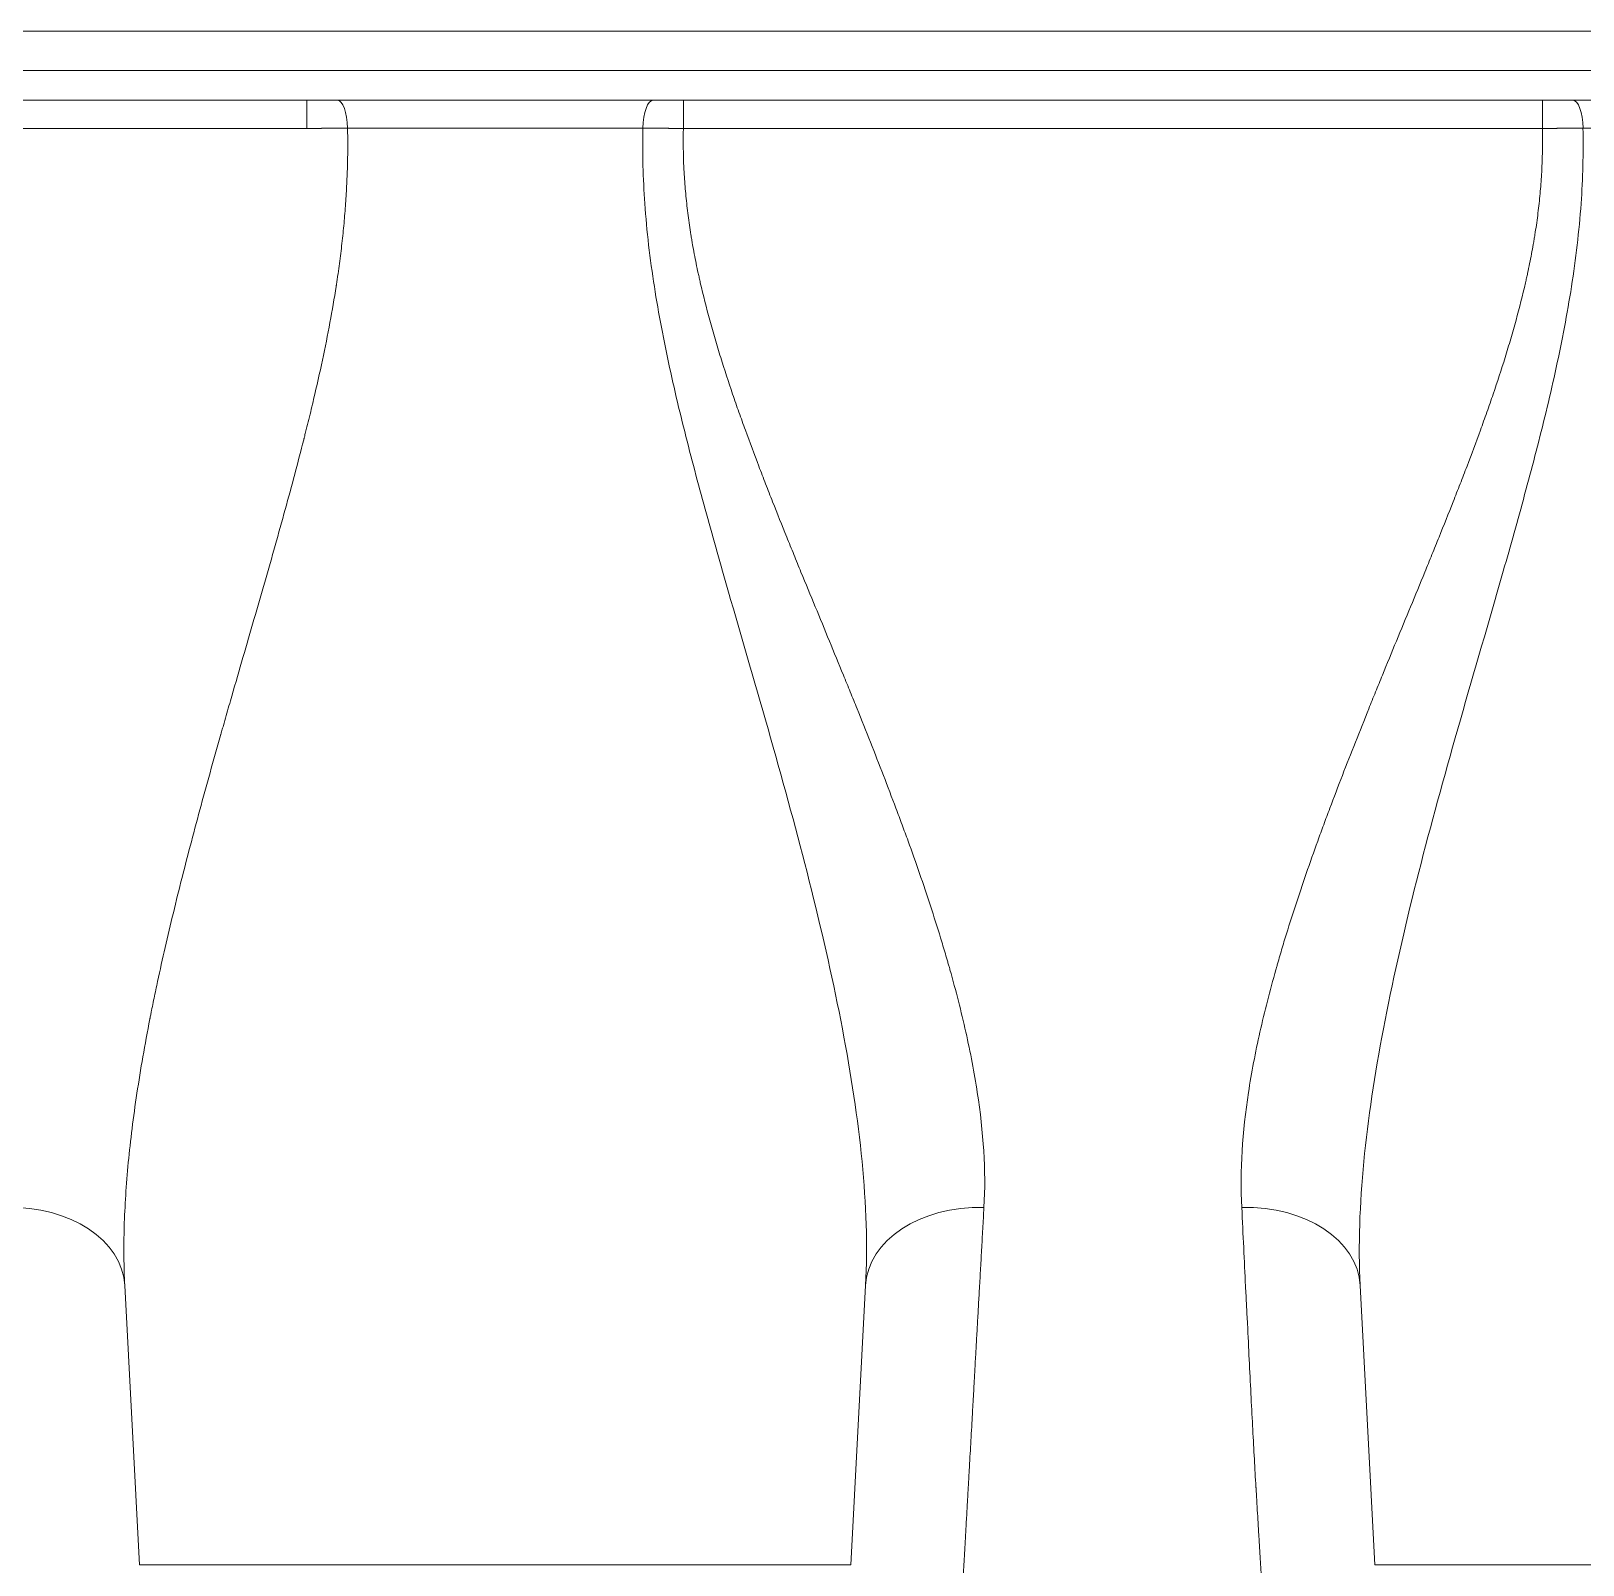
# Model space of a CAD drawing. Header units: millimetres. Extents: x 4664 to 8864, y -38 to 2932.
# Drawn here: x 5292.7 to 5429.4, y 1036 to 1171.2 of the extents above; entities that cross this region are included whole.
import ezdxf

# ---------------------------------------------------------------- set-up
doc = ezdxf.new("R2010")
doc.units = ezdxf.units.MM

msp = doc.modelspace()

# ---------------------------------------------------------------- linework, layer by layer
at = {"lineweight": 5}
for p, q in [((5563.99, 1171.16), (5103.19, 1171.16)), ((5103.19, 1167.68), (5563.99, 1167.68)), ((5559.55, 1165.07), (5107.64, 1165.07)), ((5317.01, 1165.07), (5317.01, 1162.58)), ((5350.18, 1165.07), (5350.18, 1162.58)), ((5425.86, 1165.07), (5425.86, 1162.58)), ((5317.01, 1162.58), (5241.32, 1162.58)), ((5346.6, 1162.59), (5320.58, 1162.59)), ((5425.86, 1162.58), (5350.18, 1162.58)), ((5455.46, 1162.59), (5429.44, 1162.59)), ((5302.25, 1035.98), (5300.96, 1060.61)), ((5364.94, 1035.98), (5366.23, 1060.61)), ((5411.1, 1035.98), (5409.81, 1060.61)), ((5364.94, 1035.98), (5302.25, 1035.98)), ((5473.8, 1035.98), (5411.1, 1035.98))]:
    msp.add_line(p, q, dxfattribs=at)
for centre, major_axis, ratio, start_param, end_param in [((5319.69, 1162.45), (0, -2.61), 0.34254, 1.623156, 3.141593), ((5347.5, 1162.45), (0, -2.61), 0.34254, 3.141593, 4.660029), ((5428.55, 1162.45), (0, -2.61), 0.34254, 1.623156, 3.141593), ((5290.52, 1060.06), (-10.43, -0.55), 0.71063, 3.141593, 4.675164), ((5376.66, 1060.06), (10.43, -0.55), 0.71063, 1.608022, 3.141593), ((5399.38, 1060.06), (10.43, 0.55), 0.71063, 0, 1.533571)]:
    msp.add_ellipse(centre, major_axis=major_axis, ratio=ratio, start_param=start_param, end_param=end_param, dxfattribs=at)
for points, knots in [([(5320.58, 1162.59), (5320.6, 1162.03), (5320.61, 1160.9), (5320.58, 1159.2), (5320.51, 1157.48), (5320.4, 1155.75), (5320.26, 1154), (5320.07, 1152.23), (5319.92, 1151.04), (5319.8, 1150.15), (5319.73, 1149.7), (5319.66, 1149.18), (5319.62, 1148.92), (5319.6, 1148.78), (5319.59, 1148.72), (5319.58, 1148.69), (5319.58, 1148.67), (5319.58, 1148.66), (5319.58, 1148.66), (5319.58, 1148.66), (5319.58, 1148.65), (5319.58, 1148.65), (5319.58, 1148.65), (5319.58, 1148.65), (5319.58, 1148.65), (5319.41, 1147.61), (5319.23, 1146.55), (5318.83, 1144.39), (5318.61, 1143.28), (5318.13, 1141.03), (5317.87, 1139.88), (5317.46, 1138.13), (5317.32, 1137.54), (5317.1, 1136.64), (5316.99, 1136.2), (5316.85, 1135.67), (5316.79, 1135.4), (5316.75, 1135.27), (5316.74, 1135.21), (5316.73, 1135.17), (5316.72, 1135.16), (5316.72, 1135.15), (5316.72, 1135.14), (5316.72, 1135.14), (5316.72, 1135.14), (5316.72, 1135.14), (5316.72, 1135.14), (5316.72, 1135.14), (5316.72, 1135.14), (5316.46, 1134.14), (5316.2, 1133.12), (5315.66, 1131.07), (5315.38, 1130.04), (5314.8, 1127.95), (5314.51, 1126.89), (5313.91, 1124.76), (5313.6, 1123.69), (5312.98, 1121.52), (5312.66, 1120.42), (5312.02, 1118.21), (5311.7, 1117.09), (5311.04, 1114.84), (5310.72, 1113.7), (5310.22, 1111.98), (5310.05, 1111.41), (5309.81, 1110.54), (5309.68, 1110.1), (5309.54, 1109.59), (5309.46, 1109.34), (5309.43, 1109.21), (5309.41, 1109.15), (5309.4, 1109.12), (5309.4, 1109.1), (5309.39, 1109.09), (5309.39, 1109.09), (5309.39, 1109.09), (5309.39, 1109.08), (5309.39, 1109.08), (5309.39, 1109.08), (5309.39, 1109.08), (5309.08, 1107.97), (5308.46, 1105.77), (5307.56, 1102.51), (5306.71, 1099.31), (5306.17, 1097.21), (5305.64, 1095.13), (5305.39, 1094.09), (5304.89, 1092.05), (5304.66, 1091.03), (5304.2, 1089.02), (5303.98, 1088.03), (5303.66, 1086.54), (5303.56, 1086.05), (5303.41, 1085.32), (5303.34, 1084.95), (5303.25, 1084.53), (5303.21, 1084.31), (5303.19, 1084.21), (5303.18, 1084.15), (5303.17, 1084.13), (5303.17, 1084.11), (5303.17, 1084.11), (5303.17, 1084.1), (5303.17, 1084.1), (5303.17, 1084.1), (5303.17, 1084.1), (5303.17, 1084.1), (5303.17, 1084.1), (5303.17, 1084.1), (5302.95, 1082.97), (5302.74, 1081.86), (5302.36, 1079.68), (5302.19, 1078.6), (5301.87, 1076.49), (5301.72, 1075.46), (5301.47, 1073.42), (5301.36, 1072.43), (5301.17, 1070.47), (5301.1, 1069.51), (5300.98, 1067.63), (5300.93, 1066.7), (5300.88, 1064.9), (5300.87, 1064.01), (5300.89, 1062.28), (5300.91, 1061.43), (5300.96, 1060.61)], [0, 0, 0, 0, 0.015625, 0.03125, 0.046875, 0.0625, 0.078125, 0.09375, 0.109375, 0.109375, 0.117188, 0.121094, 0.123047, 0.124023, 0.124512, 0.124756, 0.124878, 0.124939, 0.124969, 0.124985, 0.124992, 0.124996, 0.124998, 0.124998, 0.125, 0.125, 0.15625, 0.15625, 0.1875, 0.1875, 0.21875, 0.21875, 0.234375, 0.234375, 0.242188, 0.246094, 0.248047, 0.249023, 0.249512, 0.249756, 0.249878, 0.249939, 0.249969, 0.249985, 0.249992, 0.249996, 0.249998, 0.249998, 0.25, 0.25, 0.28125, 0.28125, 0.3125, 0.3125, 0.34375, 0.34375, 0.375, 0.375, 0.40625, 0.40625, 0.4375, 0.4375, 0.46875, 0.46875, 0.484375, 0.484375, 0.492187, 0.496094, 0.498047, 0.499023, 0.499512, 0.499756, 0.499878, 0.499939, 0.499969, 0.499985, 0.499992, 0.499996, 0.499996, 0.5, 0.5, 0.53125, 0.5625, 0.59375, 0.625, 0.625, 0.65625, 0.65625, 0.6875, 0.6875, 0.71875, 0.71875, 0.734375, 0.734375, 0.742187, 0.746094, 0.748047, 0.749023, 0.749512, 0.749756, 0.749878, 0.749939, 0.749969, 0.749985, 0.749992, 0.749996, 0.749998, 0.749998, 0.75, 0.75, 0.78125, 0.78125, 0.8125, 0.8125, 0.84375, 0.84375, 0.875, 0.875, 0.90625, 0.90625, 0.9375, 0.9375, 0.96875, 0.96875, 1, 1, 1, 1]), ([(5320.58, 1162.59), (5320.58, 1162.59), (5320.56, 1162.59), (5320.55, 1162.59), (5320.53, 1162.59), (5320.51, 1162.59), (5320.49, 1162.59), (5320.47, 1162.59), (5320.45, 1162.59), (5320.43, 1162.59), (5320.41, 1162.59), (5320.39, 1162.59), (5320.37, 1162.59), (5320.35, 1162.59), (5320.33, 1162.59), (5320.31, 1162.59), (5320.29, 1162.59), (5320.27, 1162.59), (5320.25, 1162.59), (5320.23, 1162.59), (5320.21, 1162.59), (5320.19, 1162.59), (5320.17, 1162.59), (5320.15, 1162.59), (5320.14, 1162.59), (5320.12, 1162.59), (5320.1, 1162.59), (5320.08, 1162.59), (5320.06, 1162.59), (5320.04, 1162.59), (5320.02, 1162.59), (5320, 1162.59), (5319.98, 1162.59), (5319.96, 1162.59), (5319.94, 1162.59), (5319.92, 1162.59), (5319.9, 1162.59), (5319.88, 1162.59), (5319.86, 1162.59), (5319.84, 1162.59), (5319.82, 1162.59), (5319.8, 1162.59), (5319.78, 1162.59), (5319.76, 1162.59), (5319.74, 1162.59), (5319.72, 1162.59), (5319.7, 1162.59), (5319.68, 1162.59), (5319.66, 1162.59), (5319.64, 1162.59), (5319.62, 1162.59), (5319.6, 1162.59), (5319.58, 1162.59), (5319.56, 1162.59), (5319.54, 1162.59), (5319.52, 1162.59), (5319.5, 1162.59), (5319.48, 1162.59), (5319.46, 1162.59), (5319.44, 1162.59), (5319.42, 1162.59), (5319.4, 1162.59), (5319.38, 1162.59), (5319.36, 1162.59), (5319.34, 1162.59), (5319.32, 1162.59), (5319.3, 1162.59), (5319.28, 1162.59), (5319.26, 1162.59), (5319.24, 1162.59), (5319.22, 1162.59), (5319.2, 1162.59), (5319.18, 1162.59), (5319.16, 1162.59), (5319.14, 1162.59), (5319.12, 1162.59), (5319.09, 1162.59), (5319.07, 1162.59), (5319.05, 1162.59), (5319.03, 1162.59), (5319.01, 1162.59), (5318.99, 1162.59), (5318.97, 1162.59), (5318.95, 1162.59), (5318.93, 1162.59), (5318.91, 1162.59), (5318.89, 1162.59), (5318.87, 1162.59), (5318.85, 1162.59), (5318.83, 1162.59), (5318.81, 1162.59), (5318.79, 1162.59), (5318.77, 1162.59), (5318.75, 1162.59), (5318.73, 1162.59), (5318.71, 1162.59), (5318.69, 1162.59), (5318.67, 1162.59), (5318.65, 1162.59), (5318.63, 1162.59), (5318.61, 1162.59), (5318.59, 1162.59), (5318.57, 1162.59), (5318.55, 1162.59), (5318.53, 1162.59), (5318.5, 1162.59), (5318.48, 1162.59), (5318.46, 1162.59), (5318.44, 1162.59), (5318.42, 1162.59), (5318.4, 1162.59), (5318.38, 1162.59), (5318.36, 1162.59), (5318.34, 1162.59), (5318.32, 1162.59), (5318.3, 1162.59), (5318.28, 1162.58), (5318.26, 1162.58), (5318.24, 1162.58), (5318.22, 1162.58), (5318.2, 1162.58), (5318.18, 1162.58), (5318.16, 1162.58), (5318.14, 1162.58), (5318.12, 1162.58), (5318.1, 1162.58), (5318.07, 1162.58), (5318.05, 1162.58), (5318.03, 1162.58), (5318.01, 1162.58), (5317.99, 1162.58), (5317.97, 1162.58), (5317.95, 1162.58), (5317.93, 1162.58), (5317.91, 1162.58), (5317.89, 1162.58), (5317.87, 1162.58), (5317.85, 1162.58), (5317.83, 1162.58), (5317.81, 1162.58), (5317.79, 1162.58), (5317.77, 1162.58), (5317.75, 1162.58), (5317.73, 1162.58), (5317.71, 1162.58), (5317.69, 1162.58), (5317.66, 1162.58), (5317.64, 1162.58), (5317.62, 1162.58), (5317.6, 1162.58), (5317.58, 1162.58), (5317.56, 1162.58), (5317.54, 1162.58), (5317.52, 1162.58), (5317.5, 1162.58), (5317.48, 1162.58), (5317.46, 1162.58), (5317.44, 1162.58), (5317.42, 1162.58), (5317.4, 1162.58), (5317.38, 1162.58), (5317.36, 1162.58), (5317.34, 1162.58), (5317.32, 1162.58), (5317.3, 1162.58), (5317.28, 1162.58), (5317.26, 1162.58), (5317.23, 1162.58), (5317.21, 1162.58), (5317.19, 1162.58), (5317.17, 1162.58), (5317.15, 1162.58), (5317.13, 1162.58), (5317.11, 1162.58), (5317.09, 1162.58), (5317.07, 1162.58), (5317.05, 1162.58), (5317.03, 1162.58), (5317.02, 1162.58), (5317.01, 1162.58)], [0, 0, 0, 0, 0.005645, 0.011292, 0.016938, 0.022586, 0.028234, 0.033883, 0.039532, 0.045182, 0.050833, 0.056484, 0.062136, 0.067789, 0.073442, 0.079095, 0.084749, 0.090404, 0.096059, 0.101715, 0.107371, 0.113028, 0.118685, 0.124342, 0.13, 0.135659, 0.141318, 0.146977, 0.152637, 0.158297, 0.163958, 0.169619, 0.17528, 0.180942, 0.186604, 0.192267, 0.197929, 0.203593, 0.209256, 0.21492, 0.220584, 0.226248, 0.231912, 0.237577, 0.243242, 0.248907, 0.254573, 0.260238, 0.265904, 0.27157, 0.277236, 0.282903, 0.288569, 0.294236, 0.299903, 0.305569, 0.311236, 0.316904, 0.322571, 0.328238, 0.333905, 0.339573, 0.34524, 0.350907, 0.356575, 0.362242, 0.36791, 0.373577, 0.379245, 0.384912, 0.390579, 0.396247, 0.401914, 0.407581, 0.413248, 0.418915, 0.424582, 0.430248, 0.435915, 0.441581, 0.447248, 0.452914, 0.45858, 0.464245, 0.469911, 0.475576, 0.481241, 0.486906, 0.492571, 0.498235, 0.503899, 0.509563, 0.515226, 0.520889, 0.526552, 0.532215, 0.537877, 0.543539, 0.5492, 0.554861, 0.560522, 0.566183, 0.571843, 0.577502, 0.583161, 0.58882, 0.594478, 0.600136, 0.605793, 0.61145, 0.617106, 0.622762, 0.628418, 0.634073, 0.639727, 0.645381, 0.651034, 0.656686, 0.662338, 0.66799, 0.673641, 0.679291, 0.684941, 0.69059, 0.696238, 0.701886, 0.707533, 0.713179, 0.718825, 0.72447, 0.730114, 0.735758, 0.741401, 0.747043, 0.752684, 0.758325, 0.763964, 0.769604, 0.775242, 0.780879, 0.786516, 0.792152, 0.797787, 0.803421, 0.809054, 0.814686, 0.820318, 0.825949, 0.831578, 0.837207, 0.842835, 0.848462, 0.854088, 0.859713, 0.865337, 0.87096, 0.876583, 0.882204, 0.887824, 0.893443, 0.899061, 0.904678, 0.910294, 0.915909, 0.921523, 0.927136, 0.932748, 0.938358, 0.943968, 0.949576, 0.955184, 0.96079, 0.966395, 0.971999, 0.977601, 0.983203, 0.988803, 0.994402, 1, 1, 1, 1]), ([(5346.6, 1162.59), (5346.56, 1160.38), (5346.62, 1158.17), (5346.86, 1154.74), (5346.97, 1153.52), (5347.26, 1151.08), (5347.43, 1149.85), (5347.99, 1146.23), (5348.45, 1143.86), (5349.47, 1139.17), (5350.03, 1136.86), (5351.2, 1132.29), (5351.81, 1130.02), (5353.07, 1125.52), (5353.7, 1123.29), (5355.62, 1116.65), (5356.89, 1112.32), (5359.29, 1103.8), (5360.43, 1099.61), (5362.49, 1091.34), (5363.42, 1087.26), (5364.95, 1079.21), (5365.55, 1075.31), (5366.28, 1067.77), (5366.42, 1064.13), (5366.23, 1060.61)], [0, 0, 0, 0, 0.056584, 0.056584, 0.088031, 0.088031, 0.119478, 0.119478, 0.182373, 0.182373, 0.245267, 0.245267, 0.308162, 0.308162, 0.371056, 0.371056, 0.496845, 0.496845, 0.622634, 0.622634, 0.748422, 0.748422, 0.874211, 0.874211, 1, 1, 1, 1]), ([(5350.18, 1162.58), (5350.17, 1162.58), (5350.16, 1162.58), (5350.13, 1162.58), (5350.11, 1162.58), (5350.09, 1162.58), (5350.07, 1162.58), (5350.04, 1162.58), (5350.02, 1162.58), (5350, 1162.58), (5349.98, 1162.58), (5349.95, 1162.58), (5349.93, 1162.58), (5349.91, 1162.58), (5349.89, 1162.58), (5349.86, 1162.58), (5349.84, 1162.58), (5349.82, 1162.58), (5349.8, 1162.58), (5349.77, 1162.58), (5349.75, 1162.58), (5349.73, 1162.58), (5349.71, 1162.58), (5349.68, 1162.58), (5349.66, 1162.58), (5349.64, 1162.58), (5349.62, 1162.58), (5349.59, 1162.58), (5349.57, 1162.58), (5349.55, 1162.58), (5349.53, 1162.58), (5349.5, 1162.58), (5349.48, 1162.58), (5349.46, 1162.58), (5349.44, 1162.58), (5349.41, 1162.58), (5349.39, 1162.58), (5349.37, 1162.58), (5349.35, 1162.58), (5349.32, 1162.58), (5349.3, 1162.58), (5349.28, 1162.58), (5349.26, 1162.58), (5349.23, 1162.58), (5349.21, 1162.58), (5349.19, 1162.58), (5349.17, 1162.58), (5349.14, 1162.58), (5349.12, 1162.58), (5349.1, 1162.58), (5349.08, 1162.58), (5349.05, 1162.58), (5349.03, 1162.58), (5349.01, 1162.58), (5348.99, 1162.58), (5348.96, 1162.58), (5348.94, 1162.58), (5348.92, 1162.58), (5348.9, 1162.58), (5348.87, 1162.59), (5348.85, 1162.59), (5348.83, 1162.59), (5348.81, 1162.59), (5348.78, 1162.59), (5348.76, 1162.59), (5348.74, 1162.59), (5348.72, 1162.59), (5348.69, 1162.59), (5348.67, 1162.59), (5348.65, 1162.59), (5348.63, 1162.59), (5348.6, 1162.59), (5348.58, 1162.59), (5348.56, 1162.59), (5348.54, 1162.59), (5348.51, 1162.59), (5348.49, 1162.59), (5348.47, 1162.59), (5348.45, 1162.59), (5348.42, 1162.59), (5348.4, 1162.59), (5348.38, 1162.59), (5348.36, 1162.59), (5348.33, 1162.59), (5348.31, 1162.59), (5348.29, 1162.59), (5348.27, 1162.59), (5348.24, 1162.59), (5348.22, 1162.59), (5348.2, 1162.59), (5348.18, 1162.59), (5348.16, 1162.59), (5348.13, 1162.59), (5348.11, 1162.59), (5348.09, 1162.59), (5348.07, 1162.59), (5348.04, 1162.59), (5348.02, 1162.59), (5348, 1162.59), (5347.98, 1162.59), (5347.96, 1162.59), (5347.93, 1162.59), (5347.91, 1162.59), (5347.89, 1162.59), (5347.87, 1162.59), (5347.84, 1162.59), (5347.82, 1162.59), (5347.8, 1162.59), (5347.78, 1162.59), (5347.76, 1162.59), (5347.73, 1162.59), (5347.71, 1162.59), (5347.69, 1162.59), (5347.67, 1162.59), (5347.65, 1162.59), (5347.62, 1162.59), (5347.6, 1162.59), (5347.58, 1162.59), (5347.56, 1162.59), (5347.54, 1162.59), (5347.51, 1162.59), (5347.49, 1162.59), (5347.47, 1162.59), (5347.45, 1162.59), (5347.43, 1162.59), (5347.4, 1162.59), (5347.38, 1162.59), (5347.36, 1162.59), (5347.34, 1162.59), (5347.32, 1162.59), (5347.29, 1162.59), (5347.27, 1162.59), (5347.25, 1162.59), (5347.23, 1162.59), (5347.21, 1162.59), (5347.19, 1162.59), (5347.16, 1162.59), (5347.14, 1162.59), (5347.12, 1162.59), (5347.1, 1162.59), (5347.08, 1162.59), (5347.06, 1162.59), (5347.03, 1162.59), (5347.01, 1162.59), (5346.99, 1162.59), (5346.97, 1162.59), (5346.95, 1162.59), (5346.93, 1162.59), (5346.9, 1162.59), (5346.88, 1162.59), (5346.86, 1162.59), (5346.84, 1162.59), (5346.82, 1162.59), (5346.8, 1162.59), (5346.78, 1162.59), (5346.75, 1162.59), (5346.73, 1162.59), (5346.71, 1162.59), (5346.69, 1162.59), (5346.67, 1162.59), (5346.65, 1162.59), (5346.63, 1162.59), (5346.61, 1162.59), (5346.6, 1162.59)], [0, 0, 0, 0, 0.006154, 0.01231, 0.018467, 0.024626, 0.030786, 0.036947, 0.04311, 0.049274, 0.05544, 0.061607, 0.067775, 0.073945, 0.080116, 0.086288, 0.092461, 0.098636, 0.104812, 0.110989, 0.117168, 0.123348, 0.129528, 0.135711, 0.141894, 0.148078, 0.154264, 0.160451, 0.166639, 0.172827, 0.179017, 0.185209, 0.191401, 0.197594, 0.203788, 0.209984, 0.21618, 0.222377, 0.228575, 0.234775, 0.240975, 0.247176, 0.253378, 0.259581, 0.265785, 0.271989, 0.278195, 0.284401, 0.290608, 0.296816, 0.303025, 0.309235, 0.315445, 0.321656, 0.327868, 0.334081, 0.340294, 0.346509, 0.352723, 0.358939, 0.365155, 0.371372, 0.377589, 0.383807, 0.390026, 0.396245, 0.402464, 0.408685, 0.414906, 0.421127, 0.427349, 0.433571, 0.439794, 0.446018, 0.452241, 0.458466, 0.46469, 0.470915, 0.477141, 0.483367, 0.489593, 0.49582, 0.502047, 0.508274, 0.514501, 0.520729, 0.526957, 0.533186, 0.539414, 0.545643, 0.551872, 0.558102, 0.564331, 0.570561, 0.576791, 0.583021, 0.589251, 0.595481, 0.601712, 0.607942, 0.614173, 0.620403, 0.626634, 0.632865, 0.639095, 0.645326, 0.651557, 0.657787, 0.664018, 0.670248, 0.676479, 0.682709, 0.68894, 0.69517, 0.7014, 0.70763, 0.713859, 0.720089, 0.726318, 0.732547, 0.738776, 0.745005, 0.751234, 0.757462, 0.76369, 0.769917, 0.776145, 0.782372, 0.788598, 0.794825, 0.80105, 0.807276, 0.813501, 0.819726, 0.82595, 0.832174, 0.838398, 0.844621, 0.850843, 0.857065, 0.863287, 0.869507, 0.875728, 0.881948, 0.888167, 0.894386, 0.900604, 0.906821, 0.913038, 0.919254, 0.92547, 0.931685, 0.937899, 0.944112, 0.950325, 0.956537, 0.962749, 0.968959, 0.975169, 0.981378, 0.987586, 0.993793, 1, 1, 1, 1]), ([(5376.66, 1067.49), (5376.85, 1070.75), (5376.61, 1074.13), (5375.94, 1078.49), (5375.79, 1079.37), (5375.45, 1081.15), (5374.89, 1083.83), (5374.19, 1086.58), (5373.65, 1088.5), (5373.63, 1088.56), (5373.6, 1088.68), (5373.55, 1088.85), (5373.43, 1089.26), (5373.19, 1090.08), (5372.7, 1091.72), (5371.65, 1095.01), (5370.67, 1097.86), (5369.8, 1100.26), (5369.62, 1100.74), (5369.27, 1101.7), (5368.73, 1103.14), (5367.44, 1106.53), (5366.27, 1109.46), (5365.28, 1111.93), (5365.08, 1112.42), (5364.68, 1113.41), (5364.07, 1114.9), (5362.63, 1118.4), (5361.38, 1121.44), (5360.43, 1123.74), (5360.33, 1123.99), (5360.12, 1124.51), (5359.81, 1125.28), (5359.07, 1127.08), (5358.45, 1128.64), (5357.94, 1129.94), (5357.83, 1130.2), (5357.63, 1130.72), (5357.32, 1131.51), (5356.62, 1133.34), (5356.03, 1134.92), (5355.45, 1136.51), (5355.26, 1137.04), (5354.88, 1138.1), (5354.33, 1139.7), (5353.8, 1141.31), (5353.38, 1142.67), (5353.29, 1142.94), (5353.13, 1143.48), (5352.89, 1144.3), (5352.34, 1146.21), (5351.89, 1148.01), (5351.6, 1149.26), (5351.56, 1149.47), (5351.53, 1149.61), (5351.43, 1150.03), (5351.24, 1150.95), (5351.06, 1151.94), (5350.93, 1152.64), (5350.89, 1152.93), (5350.86, 1153.07), (5350.8, 1153.49), (5350.67, 1154.34), (5350.56, 1155.19), (5350.46, 1156.04), (5350.43, 1156.33), (5350.37, 1156.9), (5350.3, 1157.75), (5350.17, 1159.73), (5350.15, 1161.44), (5350.18, 1162.58)], [0, 0, 0, 0, 0.125, 0.125, 0.15625, 0.15625, 0.1875, 0.25, 0.25, 0.251953, 0.251953, 0.253906, 0.257812, 0.265625, 0.28125, 0.3125, 0.375, 0.375, 0.390625, 0.390625, 0.40625, 0.4375, 0.5, 0.5, 0.515625, 0.515625, 0.53125, 0.5625, 0.625, 0.625, 0.632812, 0.632812, 0.640625, 0.65625, 0.6875, 0.6875, 0.695312, 0.695312, 0.703125, 0.71875, 0.75, 0.75, 0.765625, 0.765625, 0.78125, 0.8125, 0.8125, 0.820312, 0.820312, 0.828125, 0.84375, 0.875, 0.878906, 0.878906, 0.880859, 0.882812, 0.890625, 0.90625, 0.910156, 0.910156, 0.914062, 0.914062, 0.921875, 0.9375, 0.9375, 0.945312, 0.945312, 0.953125, 0.96875, 1, 1, 1, 1]), ([(5425.86, 1162.58), (5425.89, 1161.44), (5425.87, 1159.73), (5425.74, 1157.75), (5425.67, 1156.9), (5425.61, 1156.33), (5425.58, 1156.04), (5425.49, 1155.19), (5425.38, 1154.34), (5425.25, 1153.49), (5425.18, 1153.07), (5425.16, 1152.93), (5425.11, 1152.64), (5424.99, 1151.94), (5424.8, 1150.95), (5424.61, 1150.03), (5424.52, 1149.61), (5424.49, 1149.47), (5424.44, 1149.26), (5424.16, 1148.01), (5423.7, 1146.21), (5423.16, 1144.3), (5422.91, 1143.48), (5422.75, 1142.94), (5422.67, 1142.67), (5422.24, 1141.31), (5421.72, 1139.7), (5421.16, 1138.1), (5420.79, 1137.04), (5420.59, 1136.51), (5420.02, 1134.92), (5419.43, 1133.34), (5418.72, 1131.51), (5418.41, 1130.72), (5418.21, 1130.2), (5418.11, 1129.94), (5417.59, 1128.64), (5416.97, 1127.08), (5416.24, 1125.28), (5415.92, 1124.51), (5415.71, 1123.99), (5415.61, 1123.74), (5414.67, 1121.44), (5413.41, 1118.4), (5411.97, 1114.9), (5411.37, 1113.41), (5410.96, 1112.42), (5410.76, 1111.93), (5409.77, 1109.46), (5408.6, 1106.53), (5407.31, 1103.14), (5406.77, 1101.7), (5406.42, 1100.74), (5406.24, 1100.26), (5405.38, 1097.86), (5404.39, 1095.01), (5403.34, 1091.72), (5402.85, 1090.08), (5402.61, 1089.26), (5402.5, 1088.85), (5402.45, 1088.68), (5402.41, 1088.56), (5402.4, 1088.5), (5401.86, 1086.58), (5401.15, 1083.83), (5400.59, 1081.15), (5400.25, 1079.37), (5400.1, 1078.49), (5399.43, 1074.13), (5399.2, 1070.75), (5399.38, 1067.49)], [0, 0, 0, 0, 0.03125, 0.046875, 0.054687, 0.054687, 0.0625, 0.0625, 0.078125, 0.085937, 0.085937, 0.089844, 0.089844, 0.09375, 0.109375, 0.117187, 0.119141, 0.121094, 0.121094, 0.125, 0.15625, 0.171875, 0.179687, 0.179687, 0.1875, 0.1875, 0.21875, 0.234375, 0.234375, 0.25, 0.25, 0.28125, 0.296875, 0.304687, 0.304687, 0.3125, 0.3125, 0.34375, 0.359375, 0.367187, 0.367187, 0.375, 0.375, 0.4375, 0.46875, 0.484375, 0.484375, 0.5, 0.5, 0.5625, 0.59375, 0.609375, 0.609375, 0.625, 0.625, 0.6875, 0.71875, 0.734375, 0.742187, 0.746094, 0.748047, 0.748047, 0.75, 0.75, 0.8125, 0.84375, 0.84375, 0.875, 0.875, 1, 1, 1, 1]), ([(5409.81, 1060.61), (5409.63, 1064.13), (5409.77, 1067.77), (5410.49, 1075.31), (5411.09, 1079.21), (5412.62, 1087.26), (5413.55, 1091.34), (5415.61, 1099.61), (5416.75, 1103.8), (5419.16, 1112.32), (5420.43, 1116.65), (5422.34, 1123.29), (5422.98, 1125.52), (5424.23, 1130.02), (5424.84, 1132.29), (5426.02, 1136.86), (5426.58, 1139.17), (5427.59, 1143.86), (5428.05, 1146.23), (5428.62, 1149.85), (5428.79, 1151.08), (5429.07, 1153.52), (5429.19, 1154.74), (5429.43, 1158.17), (5429.48, 1160.38), (5429.44, 1162.59)], [0, 0, 0, 0, 0.125789, 0.125789, 0.251578, 0.251578, 0.377366, 0.377366, 0.503155, 0.503155, 0.628944, 0.628944, 0.691838, 0.691838, 0.754733, 0.754733, 0.817627, 0.817627, 0.880522, 0.880522, 0.911969, 0.911969, 0.943416, 0.943416, 1, 1, 1, 1]), ([(5429.44, 1162.59), (5429.43, 1162.59), (5429.42, 1162.59), (5429.4, 1162.59), (5429.38, 1162.59), (5429.36, 1162.59), (5429.34, 1162.59), (5429.32, 1162.59), (5429.3, 1162.59), (5429.28, 1162.59), (5429.26, 1162.59), (5429.24, 1162.59), (5429.23, 1162.59), (5429.21, 1162.59), (5429.19, 1162.59), (5429.17, 1162.59), (5429.15, 1162.59), (5429.13, 1162.59), (5429.11, 1162.59), (5429.09, 1162.59), (5429.07, 1162.59), (5429.05, 1162.59), (5429.03, 1162.59), (5429.01, 1162.59), (5428.99, 1162.59), (5428.97, 1162.59), (5428.95, 1162.59), (5428.93, 1162.59), (5428.91, 1162.59), (5428.89, 1162.59), (5428.87, 1162.59), (5428.85, 1162.59), (5428.83, 1162.59), (5428.81, 1162.59), (5428.79, 1162.59), (5428.77, 1162.59), (5428.75, 1162.59), (5428.73, 1162.59), (5428.71, 1162.59), (5428.69, 1162.59), (5428.67, 1162.59), (5428.65, 1162.59), (5428.63, 1162.59), (5428.61, 1162.59), (5428.59, 1162.59), (5428.57, 1162.59), (5428.55, 1162.59), (5428.53, 1162.59), (5428.51, 1162.59), (5428.49, 1162.59), (5428.47, 1162.59), (5428.45, 1162.59), (5428.43, 1162.59), (5428.41, 1162.59), (5428.39, 1162.59), (5428.37, 1162.59), (5428.35, 1162.59), (5428.33, 1162.59), (5428.31, 1162.59), (5428.29, 1162.59), (5428.27, 1162.59), (5428.25, 1162.59), (5428.23, 1162.59), (5428.21, 1162.59), (5428.19, 1162.59), (5428.17, 1162.59), (5428.15, 1162.59), (5428.13, 1162.59), (5428.11, 1162.59), (5428.09, 1162.59), (5428.07, 1162.59), (5428.05, 1162.59), (5428.03, 1162.59), (5428.01, 1162.59), (5427.99, 1162.59), (5427.97, 1162.59), (5427.95, 1162.59), (5427.93, 1162.59), (5427.91, 1162.59), (5427.89, 1162.59), (5427.87, 1162.59), (5427.85, 1162.59), (5427.83, 1162.59), (5427.81, 1162.59), (5427.79, 1162.59), (5427.77, 1162.59), (5427.75, 1162.59), (5427.73, 1162.59), (5427.71, 1162.59), (5427.69, 1162.59), (5427.67, 1162.59), (5427.65, 1162.59), (5427.62, 1162.59), (5427.6, 1162.59), (5427.58, 1162.59), (5427.56, 1162.59), (5427.54, 1162.59), (5427.52, 1162.59), (5427.5, 1162.59), (5427.48, 1162.59), (5427.46, 1162.59), (5427.44, 1162.59), (5427.42, 1162.59), (5427.4, 1162.59), (5427.38, 1162.59), (5427.36, 1162.59), (5427.34, 1162.59), (5427.32, 1162.59), (5427.3, 1162.59), (5427.28, 1162.59), (5427.26, 1162.59), (5427.24, 1162.59), (5427.22, 1162.59), (5427.2, 1162.59), (5427.18, 1162.59), (5427.16, 1162.59), (5427.13, 1162.58), (5427.11, 1162.58), (5427.09, 1162.58), (5427.07, 1162.58), (5427.05, 1162.58), (5427.03, 1162.58), (5427.01, 1162.58), (5426.99, 1162.58), (5426.97, 1162.58), (5426.95, 1162.58), (5426.93, 1162.58), (5426.91, 1162.58), (5426.89, 1162.58), (5426.87, 1162.58), (5426.85, 1162.58), (5426.83, 1162.58), (5426.81, 1162.58), (5426.79, 1162.58), (5426.77, 1162.58), (5426.75, 1162.58), (5426.72, 1162.58), (5426.7, 1162.58), (5426.68, 1162.58), (5426.66, 1162.58), (5426.64, 1162.58), (5426.62, 1162.58), (5426.6, 1162.58), (5426.58, 1162.58), (5426.56, 1162.58), (5426.54, 1162.58), (5426.52, 1162.58), (5426.5, 1162.58), (5426.48, 1162.58), (5426.46, 1162.58), (5426.44, 1162.58), (5426.42, 1162.58), (5426.4, 1162.58), (5426.38, 1162.58), (5426.36, 1162.58), (5426.34, 1162.58), (5426.31, 1162.58), (5426.29, 1162.58), (5426.27, 1162.58), (5426.25, 1162.58), (5426.23, 1162.58), (5426.21, 1162.58), (5426.19, 1162.58), (5426.17, 1162.58), (5426.15, 1162.58), (5426.13, 1162.58), (5426.11, 1162.58), (5426.09, 1162.58), (5426.07, 1162.58), (5426.05, 1162.58), (5426.03, 1162.58), (5426.01, 1162.58), (5425.99, 1162.58), (5425.97, 1162.58), (5425.95, 1162.58), (5425.93, 1162.58), (5425.91, 1162.58), (5425.88, 1162.58), (5425.87, 1162.58), (5425.86, 1162.58)], [0, 0, 0, 0, 0.005645, 0.011292, 0.016938, 0.022586, 0.028234, 0.033883, 0.039532, 0.045182, 0.050833, 0.056484, 0.062136, 0.067789, 0.073442, 0.079095, 0.084749, 0.090404, 0.096059, 0.101715, 0.107371, 0.113028, 0.118685, 0.124342, 0.13, 0.135659, 0.141318, 0.146977, 0.152637, 0.158297, 0.163958, 0.169619, 0.17528, 0.180942, 0.186604, 0.192267, 0.197929, 0.203593, 0.209256, 0.21492, 0.220584, 0.226248, 0.231912, 0.237577, 0.243242, 0.248907, 0.254573, 0.260238, 0.265904, 0.27157, 0.277236, 0.282903, 0.288569, 0.294236, 0.299903, 0.305569, 0.311236, 0.316904, 0.322571, 0.328238, 0.333905, 0.339573, 0.34524, 0.350907, 0.356575, 0.362242, 0.36791, 0.373577, 0.379245, 0.384912, 0.390579, 0.396247, 0.401914, 0.407581, 0.413248, 0.418915, 0.424582, 0.430248, 0.435915, 0.441581, 0.447248, 0.452914, 0.45858, 0.464245, 0.469911, 0.475576, 0.481241, 0.486906, 0.492571, 0.498235, 0.503899, 0.509563, 0.515226, 0.520889, 0.526552, 0.532215, 0.537877, 0.543539, 0.5492, 0.554861, 0.560522, 0.566183, 0.571843, 0.577502, 0.583161, 0.58882, 0.594478, 0.600136, 0.605793, 0.61145, 0.617106, 0.622762, 0.628418, 0.634073, 0.639727, 0.645381, 0.651034, 0.656686, 0.662338, 0.66799, 0.673641, 0.679291, 0.684941, 0.69059, 0.696238, 0.701886, 0.707533, 0.713179, 0.718825, 0.72447, 0.730114, 0.735758, 0.741401, 0.747043, 0.752684, 0.758325, 0.763964, 0.769604, 0.775242, 0.780879, 0.786516, 0.792152, 0.797787, 0.803421, 0.809054, 0.814686, 0.820318, 0.825949, 0.831578, 0.837207, 0.842835, 0.848462, 0.854088, 0.859713, 0.865337, 0.87096, 0.876583, 0.882204, 0.887824, 0.893443, 0.899061, 0.904678, 0.910294, 0.915909, 0.921523, 0.927136, 0.932748, 0.938358, 0.943968, 0.949576, 0.955184, 0.96079, 0.966395, 0.971999, 0.977601, 0.983203, 0.988803, 0.994402, 1, 1, 1, 1]), ([(5399.38, 1067.49), (5399.49, 1065.09), (5399.6, 1062.77), (5399.72, 1060.27), (5399.74, 1059.86), (5399.77, 1059.38), (5399.78, 1059.16), (5399.78, 1059.07), (5399.78, 1059.04), (5399.78, 1059.04), (5399.78, 1059.04), (5399.78, 1059.04), (5399.78, 1059.04), (5399.78, 1059.03), (5399.79, 1059.02), (5399.79, 1058.98), (5399.82, 1058.37), (5399.85, 1057.79), (5399.93, 1056.16), (5399.98, 1055.1), (5400.08, 1053.05), (5400.13, 1052.05), (5400.23, 1050.11), (5400.33, 1048.24), (5400.47, 1045.6), (5400.56, 1043.96), (5400.61, 1043.07), (5400.62, 1042.94), (5400.63, 1042.81), (5400.63, 1042.77), (5400.63, 1042.74), (5400.63, 1042.73), (5400.63, 1042.73), (5400.63, 1042.73), (5400.63, 1042.72), (5400.63, 1042.72), (5400.63, 1042.72), (5400.63, 1042.72), (5400.63, 1042.72), (5400.64, 1042.67), (5400.65, 1042.42), (5400.67, 1042.18), (5400.7, 1041.59), (5400.77, 1040.43), (5400.83, 1039.34), (5400.96, 1037.23), (5401.04, 1035.94), (5401.16, 1034.18), (5401.2, 1033.62), (5401.27, 1032.56), (5401.31, 1032.06), (5401.42, 1030.65), (5401.49, 1029.83), (5401.55, 1029.12)], [0, 0, 0, 0, 0.125, 0.125, 0.140625, 0.148437, 0.152344, 0.15332, 0.153564, 0.153625, 0.153625, 0.153656, 0.153656, 0.153687, 0.153809, 0.154297, 0.15625, 0.1875, 0.1875, 0.25, 0.25, 0.3125, 0.3125, 0.375, 0.4375, 0.5, 0.5, 0.507812, 0.509766, 0.510742, 0.51123, 0.511475, 0.511597, 0.511658, 0.511688, 0.511703, 0.511703, 0.511711, 0.511711, 0.511719, 0.515625, 0.53125, 0.53125, 0.5625, 0.625, 0.625, 0.75, 0.75, 0.8125, 0.8125, 0.875, 0.875, 1, 1, 1, 1])]:
    msp.add_open_spline(points, degree=3, knots=knots, dxfattribs=at)
msp.add_rational_spline([(5374.51, 1029.12), (5374.57, 1030.29), (5374.66, 1031.8), (5374.89, 1035.94), (5375.05, 1038.78), (5375.42, 1045.41), (5375.64, 1049.22), (5376.11, 1057.72), (5376.38, 1062.41), (5376.66, 1067.49)], [0.999999544474, 0.99999954423, 0.999999543916, 0.999999543051, 0.99999954246, 0.999999541072, 0.999999540276, 0.999999538496, 0.999999537513, 0.999999536446], degree=3, knots=[0, 0, 0, 0, 0.208565, 0.208565, 0.472377, 0.472377, 0.736188, 0.736188, 1, 1, 1, 1], dxfattribs=at)

doc.saveas('drawing.dxf')
